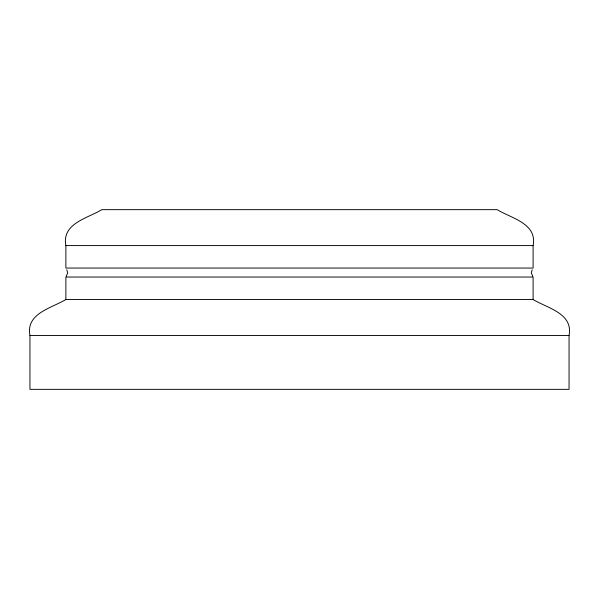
<?xml version="1.0" encoding="UTF-8"?>
<svg xmlns="http://www.w3.org/2000/svg" width="599" height="599" viewBox="0 0 599 599"><rect width="100%" height="100%" fill="white"/><g stroke="black" fill="none" stroke-linecap="round" stroke-linejoin="round"><path stroke-width="0.9" d="M29.95 335.44C25.592 313.322 51.731 308.141 65.883 299.5L533.103 299.5C547.261 308.141 573.408 313.314 569.05 335.44L569.05 389.343L29.95 389.343L29.95 335.44L569.05 335.44M65.883 245.59C61.525 223.479 87.664 218.298 101.823 209.657L497.163 209.657C511.314 218.298 537.468 223.472 533.103 245.59L533.103 268.053L65.883 268.053L65.883 245.59L533.103 245.59M532.182 269.805L531.313 272.882L532.758 276.401M66.227 276.401L67.68 272.882L66.811 269.805M533.103 299.5L533.103 277.038L65.883 277.038L65.883 299.5"/></g></svg>
